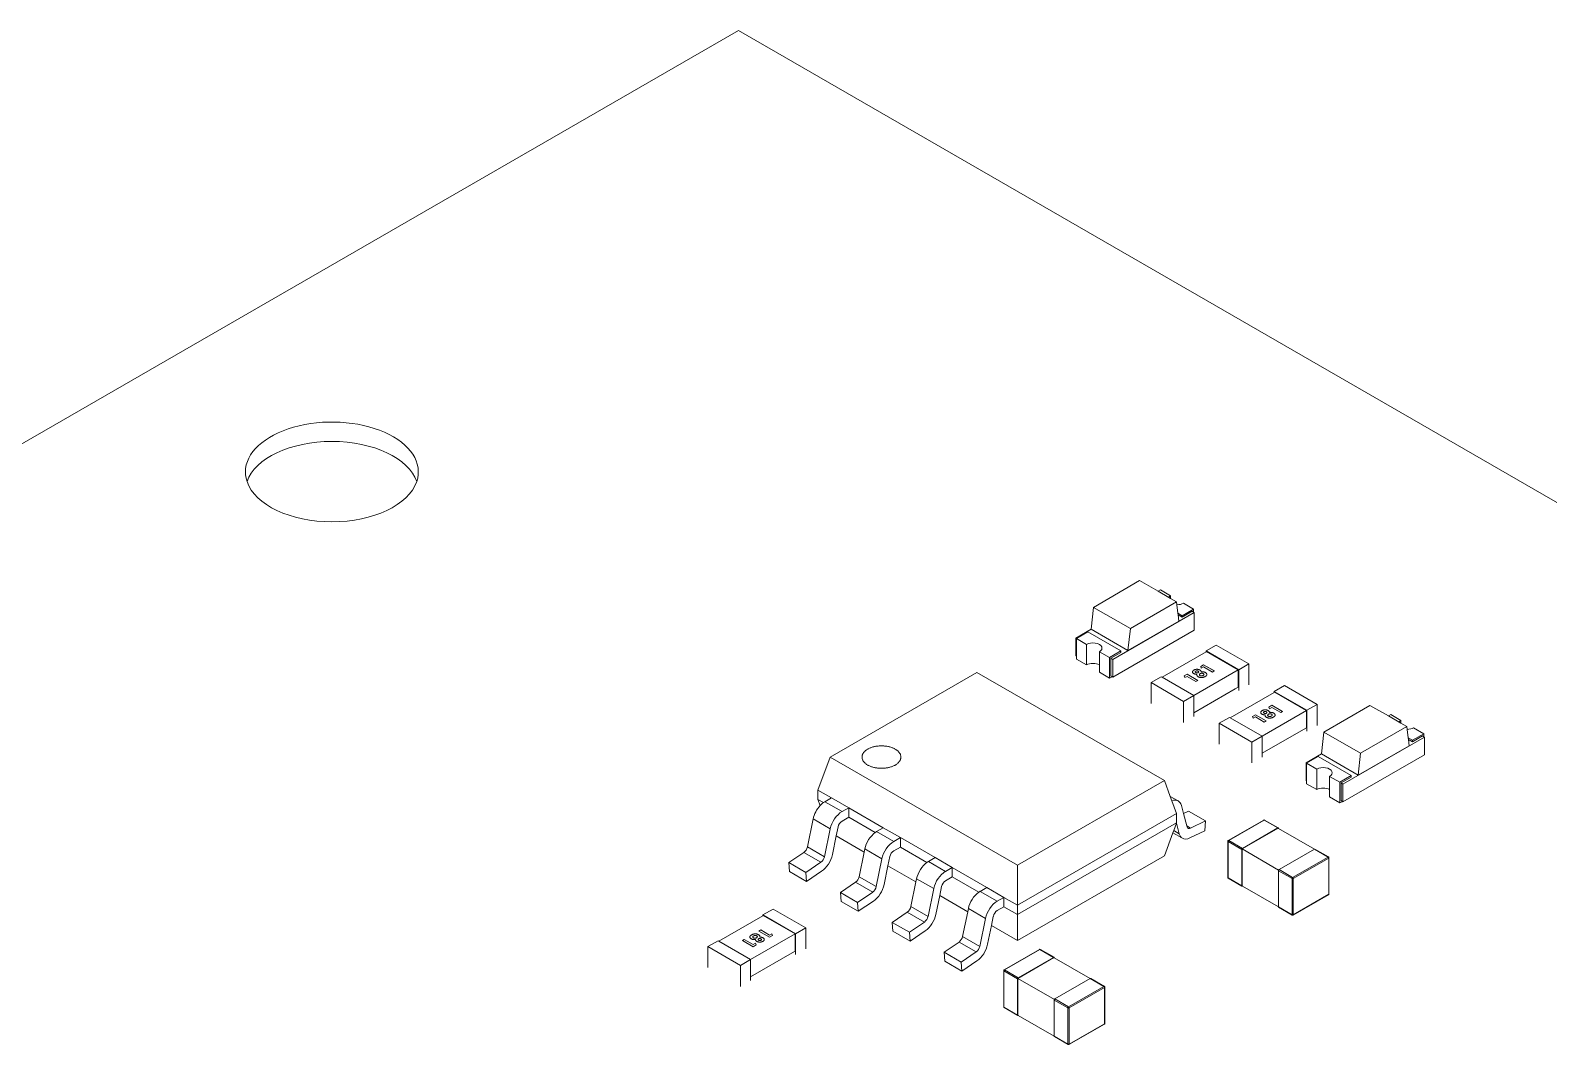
# Model space of a CAD drawing. Header units: millimetres. Extents: x 15 to 415, y 5 to 292.
# Drawn here: x 309.2 to 361.9, y 117.8 to 153 of the extents above; entities that cross this region are included whole.
import ezdxf

# ---------------------------------------------------------------- set-up
doc = ezdxf.new("R2010")
doc.units = ezdxf.units.MM
doc.layers.add('Geometries', color=7, linetype='Continuous')

msp = doc.modelspace()

# ---------------------------------------------------------------- linework, layer by layer
at = {"layer": 'Geometries', "linetype": 'Continuous', "lineweight": 15}
for p, q in [((293.505, 129.769), (333.766, 153.014)), ((333.766, 153.014), (392.916, 118.864)), ((346.085, 132.983), (347.689, 133.909)), ((347.689, 133.909), (348.33, 133.539)), ((348.33, 133.539), (348.412, 133.586)), ((348.33, 133.539), (348.699, 133.326)), ((348.412, 133.586), (348.765, 133.382)), ((348.699, 133.326), (348.765, 133.288)), ((348.765, 133.382), (348.765, 133.288)), ((346.085, 132.983), (346.003, 132.221)), ((347.367, 132.243), (346.085, 132.983)), ((346.755, 131.175), (349.583, 132.808)), ((348.971, 133.169), (347.367, 132.243)), ((348.765, 133.288), (348.971, 133.169)), ((348.971, 133.169), (348.983, 133.074)), ((348.983, 133.074), (349.019, 132.776)), ((349.019, 132.776), (349.163, 132.693)), ((349.019, 132.776), (349.026, 132.721)), ((349.561, 132.923), (349.163, 132.693)), ((349.163, 132.642), (349.517, 132.846)), ((349.207, 133.127), (349.561, 132.923)), ((349.561, 132.821), (349.517, 132.846)), ((349.561, 132.923), (349.561, 132.821)), ((349.583, 132.808), (349.561, 132.821)), ((349.583, 132.808), (349.583, 132.195)), ((347.285, 131.481), (349.053, 132.502)), ((347.367, 132.243), (347.285, 131.481)), ((349.163, 132.642), (349.026, 132.721)), ((349.026, 132.721), (349.053, 132.502)), ((349.163, 132.693), (349.163, 132.642)), ((346.003, 132.221), (345.473, 131.915)), ((345.473, 131.915), (345.495, 131.902)), ((345.473, 131.915), (345.473, 131.302)), ((345.495, 131.902), (345.893, 132.132)), ((345.849, 131.698), (345.495, 131.902)), ((345.495, 131.902), (345.495, 131.29)), ((347.042, 131.468), (345.893, 132.132)), ((346.003, 132.221), (347.285, 131.481)), ((346.755, 130.562), (349.583, 132.195)), ((345.473, 131.302), (345.495, 131.29)), ((345.495, 131.29), (345.495, 131.188)), ((345.495, 131.188), (345.849, 130.983)), ((345.849, 130.983), (345.849, 131.698)), ((346.291, 131.443), (346.291, 130.983)), ((346.644, 131.239), (346.291, 131.443)), ((347.042, 131.468), (346.644, 131.239)), ((346.644, 131.239), (346.644, 130.524)), ((346.688, 131.213), (347.042, 131.417)), ((346.688, 131.213), (346.755, 131.175)), ((346.688, 130.601), (346.688, 131.213)), ((347.042, 131.417), (347.042, 131.468)), ((348.467, 130.556), (349.994, 131.438)), ((350.348, 131.675), (349.994, 131.471)), ((349.994, 131.471), (351.126, 130.817)), ((349.994, 131.471), (349.994, 131.438)), ((349.994, 131.438), (350.008, 131.446)), ((350.008, 131.446), (351.111, 130.809)), ((351.479, 131.022), (350.348, 131.675)), ((342.039, 130.726), (336.945, 127.784)), ((348.548, 126.968), (342.039, 130.726)), ((346.291, 130.983), (346.291, 130.728)), ((346.291, 130.728), (346.644, 130.524)), ((346.755, 131.175), (346.755, 130.562)), ((349.237, 130.602), (349.34, 130.661)), ((349.237, 130.602), (349.34, 130.661)), ((349.34, 130.661), (349.71, 130.447)), ((349.34, 130.661), (349.71, 130.447)), ((349.34, 130.661), (349.34, 130.661)), ((351.111, 130.809), (349.57, 129.919)), ((349.571, 130.805), (349.571, 130.805)), ((349.619, 130.745), (349.619, 130.744)), ((349.619, 130.744), (349.619, 130.744)), ((349.639, 130.719), (349.639, 130.719)), ((349.722, 130.717), (349.722, 130.717)), ((349.739, 130.739), (349.739, 130.74)), ((349.782, 130.806), (349.782, 130.806)), ((349.807, 130.931), (349.91, 130.99)), ((349.807, 130.931), (349.91, 130.99)), ((349.829, 130.872), (349.807, 130.931)), ((349.807, 130.931), (349.807, 130.931)), ((349.826, 130.744), (349.826, 130.744)), ((349.905, 130.916), (349.829, 130.872)), ((350.214, 130.738), (349.905, 130.916)), ((349.91, 130.99), (350.281, 130.776)), ((349.91, 130.99), (350.28, 130.776)), ((349.91, 130.99), (349.91, 130.99)), ((349.972, 130.718), (349.972, 130.718)), ((350.28, 130.776), (350.214, 130.738)), ((350.281, 130.776), (350.28, 130.776)), ((351.111, 130.213), (351.111, 130.809)), ((351.479, 131.022), (351.126, 130.817)), ((351.126, 130.091), (351.126, 130.817)), ((351.479, 130.295), (351.479, 131.022)), ((346.644, 130.524), (346.733, 130.575)), ((346.688, 130.601), (346.733, 130.575)), ((346.733, 130.575), (346.755, 130.562)), ((348.439, 130.572), (348.085, 130.368)), ((349.216, 129.715), (348.085, 130.368)), ((348.085, 130.368), (348.085, 129.642)), ((348.467, 130.556), (348.439, 130.572)), ((349.57, 129.919), (348.467, 130.556)), ((349.259, 130.543), (349.237, 130.602)), ((349.237, 130.602), (349.237, 130.602)), ((349.335, 130.587), (349.259, 130.543)), ((349.644, 130.409), (349.335, 130.587)), ((351.005, 130.152), (349.57, 129.323)), ((349.71, 130.447), (349.644, 130.409)), ((349.675, 130.657), (349.675, 130.657)), ((349.71, 130.447), (349.71, 130.447)), ((349.762, 130.643), (349.762, 130.642)), ((349.781, 130.615), (349.781, 130.615)), ((349.894, 130.618), (349.894, 130.619)), ((349.923, 130.654), (349.922, 130.659)), ((349.923, 130.654), (349.923, 130.654)), ((351.111, 130.213), (351.005, 130.152)), ((352.717, 130.266), (352.363, 130.062)), ((353.848, 129.613), (352.717, 130.266)), ((349.57, 129.919), (349.216, 129.715)), ((349.216, 129.715), (349.216, 128.988)), ((349.57, 129.919), (349.57, 129.323)), ((350.836, 129.148), (352.363, 130.03)), ((352.363, 130.062), (353.494, 129.409)), ((352.363, 130.062), (352.363, 130.03)), ((352.363, 130.03), (352.377, 130.038)), ((352.377, 130.038), (353.48, 129.401)), ((353.848, 129.613), (353.494, 129.409)), ((353.848, 128.886), (353.848, 129.613)), ((349.57, 129.323), (349.57, 129.193)), ((350.807, 129.164), (350.454, 128.96)), ((350.836, 129.148), (350.807, 129.164)), ((351.939, 128.511), (350.836, 129.148)), ((351.606, 129.193), (351.709, 129.253)), ((351.606, 129.193), (351.709, 129.252)), ((351.628, 129.135), (351.606, 129.193)), ((351.606, 129.193), (351.606, 129.193)), ((351.704, 129.179), (351.628, 129.135)), ((352.013, 129), (351.704, 129.179)), ((351.709, 129.253), (352.079, 129.039)), ((351.709, 129.252), (351.709, 129.253)), ((351.709, 129.252), (352.079, 129.039)), ((351.891, 129.334), (351.891, 129.336)), ((353.48, 129.401), (351.939, 128.511)), ((351.94, 129.397), (351.94, 129.397)), ((351.988, 129.336), (351.988, 129.334)), ((351.988, 129.336), (351.988, 129.335)), ((352.007, 129.31), (352.007, 129.311)), ((352.044, 129.248), (352.043, 129.248)), ((352.091, 129.309), (352.091, 129.309)), ((352.108, 129.331), (352.108, 129.331)), ((352.131, 129.235), (352.131, 129.234)), ((352.131, 129.234), (352.131, 129.234)), ((352.15, 129.206), (352.15, 129.206)), ((352.151, 129.398), (352.151, 129.398)), ((352.176, 129.522), (352.279, 129.582)), ((352.176, 129.522), (352.279, 129.582)), ((352.198, 129.464), (352.176, 129.522)), ((352.176, 129.522), (352.176, 129.522)), ((352.195, 129.336), (352.195, 129.336)), ((352.274, 129.508), (352.198, 129.464)), ((352.262, 129.21), (352.262, 129.21)), ((352.583, 129.329), (352.274, 129.508)), ((352.279, 129.582), (352.649, 129.368)), ((352.279, 129.582), (352.649, 129.368)), ((352.279, 129.582), (352.279, 129.582)), ((352.291, 129.246), (352.291, 129.25)), ((352.291, 129.246), (352.291, 129.246)), ((352.341, 129.31), (352.341, 129.31)), ((352.649, 129.368), (352.583, 129.329)), ((352.649, 129.368), (352.649, 129.368)), ((353.48, 128.805), (353.48, 129.401)), ((353.494, 128.682), (353.494, 129.409)), ((354.075, 128.655), (355.68, 129.581)), ((355.68, 129.581), (356.321, 129.211)), ((356.321, 129.211), (356.402, 129.259)), ((356.321, 129.211), (356.69, 128.998)), ((356.402, 129.259), (356.756, 129.054)), ((351.585, 128.307), (350.454, 128.96)), ((350.454, 128.96), (350.454, 128.233)), ((353.374, 128.744), (351.939, 127.915)), ((352.079, 129.039), (352.013, 129)), ((352.079, 129.039), (352.079, 129.039)), ((353.48, 128.805), (353.374, 128.744)), ((354.075, 128.655), (353.994, 127.893)), ((355.357, 127.915), (354.075, 128.655)), ((356.961, 128.841), (355.357, 127.915)), ((356.69, 128.998), (356.756, 128.96)), ((356.756, 129.054), (356.756, 128.96)), ((356.756, 128.96), (356.961, 128.841)), ((356.961, 128.841), (356.973, 128.746)), ((356.973, 128.746), (357.009, 128.449)), ((357.551, 128.595), (357.154, 128.366)), ((357.198, 128.799), (357.551, 128.595)), ((357.551, 128.595), (357.551, 128.493)), ((351.939, 128.511), (351.585, 128.307)), ((351.585, 128.307), (351.585, 127.58)), ((351.939, 128.511), (351.939, 127.915)), ((354.745, 126.847), (357.573, 128.48)), ((355.275, 127.154), (357.043, 128.174)), ((357.009, 128.449), (357.154, 128.366)), ((357.009, 128.449), (357.016, 128.394)), ((357.154, 128.314), (357.016, 128.394)), ((357.016, 128.394), (357.043, 128.174)), ((357.154, 128.314), (357.507, 128.519)), ((357.154, 128.366), (357.154, 128.314)), ((357.551, 128.493), (357.507, 128.519)), ((357.573, 128.48), (357.551, 128.493)), ((357.573, 128.48), (357.573, 127.868)), ((336.524, 126.641), (336.945, 127.784)), ((336.945, 127.784), (343.454, 124.027)), ((351.939, 127.915), (351.939, 127.784)), ((353.994, 127.893), (353.463, 127.587)), ((353.463, 127.587), (353.485, 127.575)), ((353.463, 127.587), (353.463, 126.975)), ((353.485, 127.575), (353.883, 127.804)), ((353.839, 127.37), (353.485, 127.575)), ((353.485, 127.575), (353.485, 126.962)), ((355.032, 127.141), (353.883, 127.804)), ((353.994, 127.893), (355.275, 127.154)), ((354.745, 126.235), (357.573, 127.868)), ((355.357, 127.915), (355.275, 127.154)), ((353.463, 126.975), (353.485, 126.962)), ((353.839, 126.656), (353.839, 127.37)), ((354.634, 126.911), (354.281, 127.115)), ((354.281, 127.115), (354.281, 126.656)), ((355.032, 127.141), (354.634, 126.911)), ((354.679, 126.886), (355.032, 127.09)), ((355.032, 127.09), (355.032, 127.141)), ((336.998, 126.368), (336.524, 126.641)), ((336.524, 126.641), (336.524, 126.315)), ((343.454, 124.027), (348.548, 126.968)), ((348.548, 126.968), (348.749, 126.421)), ((353.485, 126.962), (353.485, 126.86)), ((353.485, 126.86), (353.839, 126.656)), ((354.281, 126.656), (354.281, 126.401)), ((354.634, 126.911), (354.634, 126.197)), ((354.679, 126.886), (354.745, 126.847)), ((354.679, 126.273), (354.679, 126.886)), ((354.745, 126.847), (354.745, 126.235)), ((336.524, 126.315), (336.602, 126.101)), ((336.524, 126.315), (336.718, 126.203)), ((336.998, 126.368), (336.767, 126.234)), ((337.361, 125.891), (336.767, 126.234)), ((336.998, 126.368), (337.592, 126.025)), ((337.592, 126.025), (337.361, 125.891)), ((338.794, 125.331), (337.592, 126.025)), ((337.592, 126.025), (337.592, 125.698)), ((348.749, 126.421), (348.806, 126.269)), ((349.026, 126.261), (348.749, 126.421)), ((348.806, 126.269), (348.969, 125.825)), ((349.211, 125.826), (349.136, 126.105)), ((354.281, 126.401), (354.634, 126.197)), ((354.634, 126.197), (354.723, 126.248)), ((354.679, 126.273), (354.723, 126.248)), ((354.723, 126.248), (354.745, 126.235)), ((336.357, 125.635), (336.159, 124.667)), ((336.951, 125.292), (336.357, 125.635)), ((337.361, 125.565), (337.592, 125.698)), ((337.592, 125.698), (338.514, 125.166)), ((348.969, 125.825), (343.454, 122.64)), ((343.454, 122.314), (348.969, 125.498)), ((348.872, 125.234), (348.964, 125.485)), ((348.964, 125.485), (348.969, 125.498)), ((348.964, 125.485), (349.061, 125.124)), ((348.969, 125.498), (348.969, 125.825)), ((349.386, 125.909), (349.211, 125.826)), ((349.327, 125.394), (349.211, 125.826)), ((349.334, 125.366), (349.327, 125.394)), ((349.458, 125.318), (349.327, 125.394)), ((349.98, 125.566), (349.386, 125.909)), ((349.98, 125.566), (349.458, 125.318)), ((349.956, 125.227), (349.98, 125.566)), ((351.994, 125.598), (350.764, 124.887)), ((352.009, 125.596), (350.779, 124.886)), ((352.483, 125.323), (352.009, 125.596)), ((352.498, 125.324), (352.024, 125.598)), ((336.951, 125.292), (336.753, 124.324)), ((337.026, 124.398), (337.159, 125.048)), ((337.159, 125.048), (337.224, 125.365)), ((338.13, 124.487), (337.159, 125.048)), ((338.794, 125.331), (338.563, 125.197)), ((339.157, 124.854), (338.563, 125.197)), ((338.794, 125.331), (339.388, 124.988)), ((339.388, 124.988), (339.157, 124.854)), ((340.59, 124.294), (339.388, 124.988)), ((339.388, 124.988), (339.388, 124.661)), ((348.548, 124.355), (348.843, 125.157)), ((348.843, 125.157), (348.872, 125.234)), ((348.843, 125.157), (349.171, 124.968)), ((349.061, 125.124), (348.872, 125.234)), ((349.434, 124.978), (349.956, 125.227)), ((350.779, 124.886), (351.253, 124.612)), ((352.494, 125.316), (351.242, 124.594)), ((351.253, 124.612), (352.483, 125.323)), ((352.494, 125.316), (352.504, 125.31)), ((352.504, 125.31), (353.756, 124.588)), ((336.035, 124.475), (335.513, 124.121)), ((336.628, 124.132), (336.035, 124.475)), ((336.753, 124.324), (336.159, 124.667)), ((338.13, 124.487), (337.955, 123.63)), ((338.153, 124.598), (338.13, 124.487)), ((338.747, 124.255), (338.153, 124.598)), ((339.157, 124.528), (339.388, 124.661)), ((339.388, 124.661), (340.31, 124.129)), ((348.548, 124.355), (343.454, 121.414)), ((350.749, 124.861), (350.749, 123.604)), ((350.758, 124.849), (350.758, 123.592)), ((351.232, 124.575), (350.758, 124.849)), ((351.232, 123.318), (351.232, 124.575)), ((351.242, 124.594), (351.242, 123.312)), ((351.242, 124.594), (352.511, 123.861)), ((353.756, 124.588), (352.526, 123.877)), ((354.23, 124.314), (353.756, 124.588)), ((354.245, 124.316), (353.771, 124.589)), ((336.107, 123.778), (335.513, 124.121)), ((335.513, 124.121), (335.537, 123.81)), ((336.628, 124.132), (336.107, 123.778)), ((336.131, 123.467), (336.653, 123.821)), ((338.747, 124.255), (338.549, 123.287)), ((338.822, 123.361), (338.955, 124.011)), ((338.955, 124.011), (339.02, 124.328)), ((339.926, 123.45), (338.955, 124.011)), ((340.59, 124.294), (340.359, 124.16)), ((340.953, 123.817), (340.359, 124.16)), ((340.59, 124.294), (341.184, 123.951)), ((341.184, 123.951), (340.953, 123.817)), ((342.386, 123.257), (341.184, 123.951)), ((341.184, 123.951), (341.184, 123.624)), ((343.454, 124.027), (343.454, 122.64)), ((352.504, 123.841), (352.504, 122.583)), ((352.978, 123.567), (352.504, 123.841)), ((352.526, 123.877), (352.999, 123.604)), ((352.999, 123.604), (354.23, 124.314)), ((354.251, 124.277), (353.021, 123.567)), ((354.251, 123.02), (354.251, 124.277)), ((354.26, 123.032), (354.26, 124.29)), ((336.131, 123.467), (335.537, 123.81)), ((336.107, 123.778), (336.131, 123.467)), ((337.831, 123.438), (337.309, 123.084)), ((338.425, 123.095), (337.831, 123.438)), ((338.549, 123.287), (337.955, 123.63)), ((339.926, 123.45), (339.751, 122.593)), ((339.949, 123.561), (339.926, 123.45)), ((340.543, 123.218), (339.949, 123.561)), ((340.751, 122.974), (340.816, 123.291)), ((340.953, 123.491), (341.184, 123.624)), ((341.184, 123.624), (342.106, 123.092)), ((350.758, 123.592), (351.232, 123.318)), ((350.764, 123.578), (351.238, 123.304)), ((351.253, 123.306), (351.242, 123.312)), ((352.504, 122.583), (351.253, 123.306)), ((352.978, 122.31), (352.978, 123.567)), ((353.021, 123.567), (353.021, 122.31)), ((337.903, 122.741), (337.309, 123.084)), ((337.309, 123.084), (337.333, 122.773)), ((337.927, 122.43), (337.333, 122.773)), ((338.425, 123.095), (337.903, 122.741)), ((337.927, 122.43), (338.449, 122.784)), ((340.543, 123.218), (340.345, 122.25)), ((340.618, 122.324), (340.751, 122.974)), ((341.722, 122.413), (340.751, 122.974)), ((342.386, 123.257), (342.155, 123.123)), ((342.749, 122.781), (342.155, 123.123)), ((342.386, 123.257), (342.98, 122.914)), ((342.98, 122.914), (342.749, 122.781)), ((342.98, 122.914), (342.98, 122.587)), ((343.454, 122.64), (342.98, 122.914)), ((353.014, 122.296), (354.245, 123.006)), ((353.021, 122.31), (354.251, 123.02)), ((333.087, 121.391), (334.615, 122.273)), ((334.615, 122.306), (334.968, 122.51)), ((334.615, 122.306), (335.746, 121.652)), ((334.615, 122.306), (334.615, 122.273)), ((334.615, 122.273), (334.629, 122.281)), ((335.732, 121.644), (334.629, 122.281)), ((334.968, 122.51), (336.1, 121.857)), ((337.903, 122.741), (337.927, 122.43)), ((339.627, 122.401), (339.105, 122.047)), ((340.221, 122.058), (339.627, 122.401)), ((340.345, 122.25), (339.751, 122.593)), ((341.722, 122.413), (341.547, 121.556)), ((341.745, 122.524), (341.722, 122.413)), ((342.339, 122.181), (341.745, 122.524)), ((342.547, 121.937), (342.612, 122.254)), ((342.749, 122.454), (342.98, 122.587)), ((342.98, 122.587), (343.454, 122.314)), ((343.454, 122.64), (343.454, 122.314)), ((343.454, 121.414), (343.454, 122.314)), ((352.504, 122.583), (352.978, 122.31)), ((352.511, 122.569), (352.984, 122.296)), ((334.474, 121.745), (334.541, 121.784)), ((334.474, 121.745), (334.541, 121.783)), ((334.845, 121.531), (334.474, 121.745)), ((334.474, 121.745), (334.474, 121.745)), ((334.541, 121.784), (334.85, 121.605)), ((334.541, 121.783), (334.541, 121.784)), ((334.541, 121.783), (334.85, 121.605)), ((335.746, 121.652), (336.1, 121.857)), ((336.1, 121.857), (336.1, 121.13)), ((339.699, 121.704), (339.105, 122.047)), ((339.105, 122.047), (339.13, 121.736)), ((339.723, 121.393), (339.13, 121.736)), ((340.221, 122.058), (339.699, 121.704)), ((339.699, 121.704), (339.723, 121.393)), ((339.723, 121.393), (340.245, 121.747)), ((342.339, 122.181), (342.141, 121.213)), ((342.414, 121.287), (342.547, 121.937)), ((343.454, 121.414), (342.547, 121.937)), ((332.706, 121.203), (333.059, 121.408)), ((332.706, 120.477), (332.706, 121.203)), ((332.706, 121.203), (333.837, 120.55)), ((333.087, 121.391), (333.059, 121.408)), ((334.191, 120.754), (333.087, 121.391)), ((333.904, 121.416), (333.971, 121.454)), ((333.904, 121.416), (333.971, 121.454)), ((334.275, 121.202), (333.904, 121.416)), ((333.904, 121.416), (333.904, 121.416)), ((333.971, 121.454), (334.28, 121.276)), ((333.971, 121.454), (334.28, 121.276)), ((333.971, 121.454), (333.971, 121.454)), ((335.732, 121.644), (334.191, 120.754)), ((334.224, 121.611), (334.224, 121.612)), ((334.262, 121.538), (334.262, 121.538)), ((334.378, 121.261), (334.275, 121.202)), ((334.28, 121.276), (334.356, 121.32)), ((334.28, 121.276), (334.356, 121.32)), ((334.28, 121.276), (334.28, 121.276)), ((334.283, 121.51), (334.283, 121.51)), ((334.356, 121.32), (334.378, 121.262)), ((334.356, 121.32), (334.378, 121.261)), ((334.356, 121.32), (334.356, 121.32)), ((334.378, 121.262), (334.378, 121.261)), ((334.395, 121.513), (334.395, 121.513)), ((334.423, 121.55), (334.423, 121.55)), ((334.446, 121.454), (334.446, 121.453)), ((334.446, 121.453), (334.446, 121.453)), ((334.464, 121.619), (334.464, 121.619)), ((334.466, 121.426), (334.466, 121.426)), ((334.51, 121.535), (334.51, 121.535)), ((334.51, 121.535), (334.51, 121.535)), ((334.549, 121.426), (334.549, 121.426)), ((334.565, 121.448), (334.565, 121.45)), ((334.565, 121.448), (334.565, 121.448)), ((334.618, 121.509), (334.618, 121.509)), ((334.948, 121.591), (334.845, 121.531)), ((334.85, 121.605), (334.926, 121.649)), ((334.85, 121.605), (334.926, 121.649)), ((334.85, 121.605), (334.85, 121.605)), ((334.926, 121.649), (334.948, 121.591)), ((334.926, 121.649), (334.948, 121.591)), ((334.926, 121.649), (334.926, 121.649)), ((334.948, 121.591), (334.948, 121.591)), ((335.732, 121.048), (335.732, 121.644)), ((335.746, 121.652), (335.746, 120.926)), ((341.423, 121.364), (340.901, 121.01)), ((342.017, 121.021), (341.423, 121.364)), ((342.141, 121.213), (341.547, 121.556)), ((333.837, 120.55), (334.191, 120.754)), ((335.626, 120.987), (334.191, 120.158)), ((334.191, 120.754), (334.191, 120.158)), ((335.732, 121.048), (335.626, 120.987)), ((341.495, 120.667), (340.901, 121.01)), ((340.901, 121.01), (340.926, 120.699)), ((341.52, 120.356), (340.926, 120.699)), ((342.017, 121.021), (341.495, 120.667)), ((341.495, 120.667), (341.52, 120.356)), ((341.52, 120.356), (342.041, 120.71)), ((344.216, 121.107), (342.986, 120.396)), ((344.231, 121.105), (343.001, 120.395)), ((344.716, 120.826), (343.464, 120.103)), ((343.475, 120.121), (344.705, 120.832)), ((344.705, 120.832), (344.231, 121.105)), ((344.72, 120.833), (344.246, 121.107)), ((344.716, 120.826), (344.726, 120.82)), ((344.726, 120.82), (345.978, 120.097)), ((333.837, 119.824), (333.837, 120.55)), ((334.191, 120.158), (334.191, 120.028)), ((342.971, 120.37), (342.971, 119.113)), ((342.98, 120.358), (342.98, 119.101)), ((343.453, 120.085), (342.98, 120.358)), ((343.001, 120.395), (343.475, 120.121)), ((343.453, 118.827), (343.453, 120.085)), ((343.464, 120.103), (343.464, 118.821)), ((343.464, 120.103), (344.732, 119.371)), ((345.978, 120.097), (344.747, 119.387)), ((345.221, 119.113), (346.452, 119.823)), ((346.473, 119.787), (345.242, 119.076)), ((346.452, 119.823), (345.978, 120.097)), ((346.467, 119.825), (345.993, 120.098)), ((346.473, 118.529), (346.473, 119.787)), ((346.482, 118.542), (346.482, 119.799)), ((342.98, 119.101), (343.453, 118.827)), ((342.986, 119.087), (343.46, 118.814)), ((345.2, 119.076), (344.726, 119.35)), ((344.726, 119.35), (344.726, 118.092)), ((344.747, 119.387), (345.221, 119.113)), ((345.2, 117.819), (345.2, 119.076)), ((345.242, 119.076), (345.242, 117.819)), ((343.475, 118.815), (343.464, 118.821)), ((344.726, 118.092), (343.475, 118.815)), ((344.726, 118.092), (345.2, 117.819)), ((344.732, 118.079), (345.206, 117.805)), ((345.236, 117.805), (346.467, 118.516)), ((345.242, 117.819), (346.473, 118.529))]:
    msp.add_line(p, q, dxfattribs=at)
at = {"layer": 'Geometries', "linetype": 'Continuous', "lineweight": 15, "flags": 128}
for points in [[(349.522, 130.743), (349.522, 130.745), (349.523, 130.75), (349.524, 130.756), (349.526, 130.761), (349.531, 130.77), (349.536, 130.778), (349.542, 130.784), (349.548, 130.789), (349.555, 130.795), (349.563, 130.8), (349.571, 130.805)], [(349.522, 130.743), (349.522, 130.745), (349.523, 130.75), (349.524, 130.756), (349.526, 130.762), (349.531, 130.77), (349.536, 130.778), (349.542, 130.784), (349.548, 130.79), (349.555, 130.795), (349.563, 130.8), (349.571, 130.805)], [(349.567, 130.683), (349.559, 130.688), (349.552, 130.694), (349.545, 130.699), (349.539, 130.705), (349.534, 130.711), (349.529, 130.719), (349.525, 130.728), (349.523, 130.733), (349.523, 130.739), (349.522, 130.743)], [(349.675, 130.657), (349.663, 130.657), (349.651, 130.658), (349.639, 130.66), (349.628, 130.662), (349.617, 130.664), (349.606, 130.667), (349.595, 130.67), (349.585, 130.674), (349.576, 130.679), (349.567, 130.683)], [(349.571, 130.805), (349.58, 130.81), (349.589, 130.814), (349.598, 130.818), (349.608, 130.822), (349.619, 130.825), (349.628, 130.827), (349.637, 130.829), (349.647, 130.83), (349.656, 130.831), (349.666, 130.832), (349.676, 130.832), (349.688, 130.832), (349.7, 130.831), (349.711, 130.83), (349.722, 130.828), (349.733, 130.825), (349.744, 130.822), (349.754, 130.819), (349.764, 130.815), (349.773, 130.811), (349.782, 130.806)], [(349.571, 130.805), (349.58, 130.81), (349.589, 130.814), (349.598, 130.818), (349.608, 130.822), (349.619, 130.825), (349.628, 130.827), (349.637, 130.829), (349.647, 130.83), (349.656, 130.831), (349.666, 130.832), (349.676, 130.832), (349.688, 130.832), (349.7, 130.831), (349.711, 130.829), (349.722, 130.827), (349.733, 130.825), (349.744, 130.822), (349.754, 130.819), (349.764, 130.815), (349.773, 130.811), (349.782, 130.806)], [(349.636, 130.766), (349.631, 130.763), (349.626, 130.759), (349.623, 130.755), (349.621, 130.752), (349.62, 130.749), (349.619, 130.746), (349.619, 130.745)], [(349.619, 130.744), (349.619, 130.742), (349.62, 130.739), (349.621, 130.736), (349.623, 130.732), (349.625, 130.729), (349.629, 130.726), (349.633, 130.722), (349.639, 130.719)], [(349.619, 130.744), (349.619, 130.742), (349.62, 130.739), (349.621, 130.736), (349.623, 130.733), (349.625, 130.73), (349.629, 130.726), (349.633, 130.722), (349.639, 130.719)], [(349.719, 130.766), (349.713, 130.769), (349.707, 130.772), (349.7, 130.774), (349.694, 130.775), (349.689, 130.776), (349.683, 130.776), (349.677, 130.777), (349.671, 130.776), (349.666, 130.776), (349.66, 130.775), (349.655, 130.774), (349.648, 130.772), (349.642, 130.769), (349.636, 130.766)], [(349.639, 130.719), (349.644, 130.716), (349.651, 130.713), (349.657, 130.711), (349.665, 130.709), (349.672, 130.708), (349.68, 130.708), (349.686, 130.708), (349.692, 130.708), (349.698, 130.709), (349.703, 130.71), (349.71, 130.712), (349.717, 130.714), (349.722, 130.717)], [(349.639, 130.719), (349.644, 130.716), (349.651, 130.713), (349.657, 130.711), (349.665, 130.709), (349.672, 130.708), (349.68, 130.708), (349.686, 130.708), (349.692, 130.708), (349.698, 130.709), (349.703, 130.71), (349.71, 130.712), (349.717, 130.714), (349.722, 130.717)], [(349.739, 130.74), (349.739, 130.742), (349.738, 130.745), (349.737, 130.749), (349.735, 130.752), (349.733, 130.755), (349.729, 130.759), (349.724, 130.763), (349.719, 130.766)], [(349.722, 130.717), (349.728, 130.721), (349.732, 130.724), (349.736, 130.729), (349.738, 130.732), (349.739, 130.735), (349.739, 130.739), (349.739, 130.74)], [(349.722, 130.717), (349.728, 130.721), (349.732, 130.724), (349.736, 130.728), (349.738, 130.732), (349.739, 130.735), (349.739, 130.738), (349.739, 130.739)], [(349.79, 130.679), (349.783, 130.675), (349.777, 130.67), (349.771, 130.665), (349.767, 130.66), (349.764, 130.654), (349.763, 130.648), (349.762, 130.643), (349.762, 130.643)], [(349.782, 130.806), (349.79, 130.801), (349.798, 130.796), (349.804, 130.79), (349.81, 130.784), (349.815, 130.778), (349.818, 130.771), (349.821, 130.765), (349.823, 130.758), (349.825, 130.751), (349.826, 130.744)], [(349.782, 130.806), (349.79, 130.801), (349.798, 130.796), (349.804, 130.79), (349.81, 130.784), (349.815, 130.778), (349.818, 130.771), (349.821, 130.764), (349.823, 130.758), (349.825, 130.751), (349.826, 130.744)], [(349.901, 130.682), (349.896, 130.685), (349.889, 130.688), (349.883, 130.69), (349.876, 130.692), (349.868, 130.694), (349.86, 130.694), (349.853, 130.695), (349.845, 130.695), (349.835, 130.694), (349.825, 130.692), (349.815, 130.69), (349.808, 130.688), (349.802, 130.685), (349.796, 130.683), (349.79, 130.679)], [(349.826, 130.744), (349.839, 130.745), (349.852, 130.746), (349.866, 130.746), (349.879, 130.745), (349.892, 130.744), (349.905, 130.742), (349.917, 130.739), (349.93, 130.736), (349.941, 130.732), (349.952, 130.728), (349.963, 130.723), (349.972, 130.718)], [(349.826, 130.744), (349.839, 130.745), (349.852, 130.746), (349.866, 130.746), (349.879, 130.745), (349.892, 130.744), (349.905, 130.742), (349.917, 130.739), (349.93, 130.736), (349.941, 130.732), (349.952, 130.728), (349.963, 130.723), (349.972, 130.718)], [(349.922, 130.659), (349.921, 130.663), (349.918, 130.668), (349.915, 130.672), (349.911, 130.676), (349.907, 130.679), (349.901, 130.682)], [(349.972, 130.718), (349.982, 130.712), (349.99, 130.706), (349.997, 130.7), (350.004, 130.693), (350.009, 130.686), (350.013, 130.68), (350.016, 130.674), (350.019, 130.667), (350.02, 130.661), (350.021, 130.655), (350.021, 130.652)], [(349.972, 130.718), (349.982, 130.712), (349.99, 130.706), (349.997, 130.7), (350.004, 130.693), (350.009, 130.686), (350.013, 130.68), (350.016, 130.674), (350.019, 130.667), (350.02, 130.661), (350.021, 130.654), (350.021, 130.652)], [(349.673, 130.64), (349.673, 130.642), (349.673, 130.649), (349.675, 130.657)], [(349.721, 130.573), (349.712, 130.578), (349.703, 130.584), (349.696, 130.591), (349.69, 130.597), (349.684, 130.604), (349.68, 130.612), (349.676, 130.619), (349.674, 130.626), (349.673, 130.634), (349.673, 130.64)], [(349.961, 130.581), (349.951, 130.575), (349.941, 130.57), (349.93, 130.565), (349.919, 130.56), (349.908, 130.556), (349.898, 130.553), (349.888, 130.55), (349.877, 130.548), (349.866, 130.546), (349.855, 130.545), (349.843, 130.544), (349.832, 130.544), (349.821, 130.544), (349.809, 130.545), (349.798, 130.547), (349.787, 130.549), (349.777, 130.551), (349.764, 130.554), (349.753, 130.558), (349.741, 130.563), (349.731, 130.568), (349.721, 130.573)], [(349.762, 130.643), (349.762, 130.639), (349.763, 130.634), (349.765, 130.63), (349.768, 130.626), (349.772, 130.622), (349.776, 130.618), (349.781, 130.615)], [(349.762, 130.642), (349.762, 130.639), (349.763, 130.634), (349.765, 130.63), (349.768, 130.626), (349.772, 130.622), (349.776, 130.618), (349.781, 130.615)], [(349.781, 130.615), (349.787, 130.612), (349.793, 130.609), (349.8, 130.607), (349.807, 130.605), (349.815, 130.604), (349.823, 130.603), (349.831, 130.603), (349.838, 130.603), (349.846, 130.603), (349.854, 130.604), (349.861, 130.606), (349.868, 130.608), (349.877, 130.611), (349.886, 130.615), (349.894, 130.619)], [(349.781, 130.615), (349.787, 130.611), (349.793, 130.609), (349.8, 130.607), (349.807, 130.605), (349.815, 130.603), (349.823, 130.603), (349.831, 130.602), (349.838, 130.603), (349.846, 130.603), (349.854, 130.604), (349.861, 130.606), (349.868, 130.608), (349.877, 130.611), (349.886, 130.614), (349.894, 130.618)], [(349.894, 130.618), (349.901, 130.623), (349.907, 130.628), (349.913, 130.633), (349.916, 130.637), (349.919, 130.641), (349.921, 130.645), (349.922, 130.65), (349.923, 130.654), (349.923, 130.654)], [(349.894, 130.619), (349.901, 130.623), (349.907, 130.628), (349.913, 130.633), (349.916, 130.637), (349.919, 130.641), (349.921, 130.645), (349.922, 130.65), (349.923, 130.654)], [(350.021, 130.652), (350.021, 130.648), (350.02, 130.642), (350.018, 130.635), (350.015, 130.629), (350.012, 130.623), (350.007, 130.617), (350.002, 130.611), (349.995, 130.605), (349.987, 130.598), (349.979, 130.592), (349.97, 130.586), (349.961, 130.581)], [(351.891, 129.336), (351.892, 129.342), (351.893, 129.347), (351.895, 129.353), (351.899, 129.361), (351.905, 129.369), (351.911, 129.375), (351.917, 129.381), (351.924, 129.387), (351.932, 129.392), (351.94, 129.397)], [(351.891, 129.336), (351.891, 129.336), (351.892, 129.342), (351.893, 129.348), (351.895, 129.353), (351.899, 129.361), (351.905, 129.369), (351.911, 129.375), (351.917, 129.381), (351.924, 129.387), (351.932, 129.392), (351.94, 129.397)], [(351.891, 129.334), (351.891, 129.336), (351.891, 129.336)], [(351.936, 129.275), (351.928, 129.28), (351.921, 129.285), (351.914, 129.291), (351.908, 129.297), (351.903, 129.303), (351.898, 129.311), (351.894, 129.319), (351.892, 129.325), (351.891, 129.331), (351.891, 129.334)], [(352.043, 129.248), (352.032, 129.249), (352.02, 129.25), (352.008, 129.251), (351.997, 129.253), (351.985, 129.256), (351.975, 129.259), (351.964, 129.262), (351.954, 129.266), (351.945, 129.27), (351.936, 129.275)], [(351.94, 129.397), (351.948, 129.402), (351.957, 129.406), (351.967, 129.41), (351.977, 129.413), (351.988, 129.417), (351.997, 129.419), (352.006, 129.421), (352.016, 129.422), (352.025, 129.423), (352.035, 129.424), (352.045, 129.424), (352.057, 129.423), (352.068, 129.423), (352.08, 129.421), (352.091, 129.419), (352.102, 129.417), (352.113, 129.414), (352.123, 129.41), (352.133, 129.407), (352.142, 129.402), (352.151, 129.398)], [(351.94, 129.397), (351.948, 129.401), (351.957, 129.406), (351.967, 129.41), (351.977, 129.413), (351.988, 129.416), (351.997, 129.419), (352.006, 129.42), (352.016, 129.422), (352.025, 129.423), (352.035, 129.423), (352.045, 129.424), (352.057, 129.423), (352.068, 129.422), (352.08, 129.421), (352.091, 129.419), (352.102, 129.417), (352.113, 129.414), (352.123, 129.41), (352.133, 129.406), (352.142, 129.402), (352.151, 129.398)], [(352.005, 129.358), (352, 129.354), (351.995, 129.351), (351.992, 129.347), (351.99, 129.344), (351.989, 129.34), (351.988, 129.337), (351.988, 129.336)], [(351.988, 129.334), (351.989, 129.33), (351.99, 129.327), (351.992, 129.324), (351.994, 129.321), (351.998, 129.317), (352.002, 129.314), (352.007, 129.31)], [(351.988, 129.334), (351.989, 129.331), (351.99, 129.327), (351.992, 129.324), (351.994, 129.321), (351.998, 129.317), (352.002, 129.314), (352.007, 129.311)], [(352.088, 129.357), (352.082, 129.36), (352.076, 129.363), (352.069, 129.365), (352.063, 129.367), (352.058, 129.367), (352.052, 129.368), (352.046, 129.368), (352.04, 129.368), (352.034, 129.368), (352.029, 129.367), (352.023, 129.365), (352.017, 129.363), (352.01, 129.361), (352.005, 129.358)], [(352.007, 129.311), (352.013, 129.308), (352.019, 129.305), (352.026, 129.303), (352.034, 129.301), (352.041, 129.3), (352.049, 129.299), (352.055, 129.299), (352.061, 129.3), (352.066, 129.3), (352.072, 129.301), (352.079, 129.303), (352.085, 129.306), (352.091, 129.309)], [(352.007, 129.31), (352.013, 129.307), (352.019, 129.305), (352.026, 129.303), (352.034, 129.301), (352.041, 129.3), (352.049, 129.299), (352.055, 129.299), (352.061, 129.3), (352.066, 129.3), (352.072, 129.301), (352.079, 129.303), (352.085, 129.306), (352.091, 129.309)], [(352.041, 129.231), (352.041, 129.233), (352.042, 129.241), (352.044, 129.248)], [(352.09, 129.164), (352.081, 129.17), (352.072, 129.176), (352.065, 129.182), (352.058, 129.189), (352.053, 129.196), (352.049, 129.203), (352.045, 129.21), (352.043, 129.218), (352.042, 129.226), (352.041, 129.231)], [(352.108, 129.331), (352.108, 129.334), (352.107, 129.337), (352.106, 129.34), (352.104, 129.343), (352.102, 129.347), (352.098, 129.35), (352.093, 129.354), (352.088, 129.357)], [(352.33, 129.172), (352.32, 129.167), (352.31, 129.161), (352.299, 129.156), (352.288, 129.152), (352.277, 129.148), (352.267, 129.144), (352.256, 129.142), (352.246, 129.139), (352.235, 129.138), (352.224, 129.136), (352.212, 129.136), (352.201, 129.136), (352.19, 129.136), (352.178, 129.137), (352.167, 129.138), (352.156, 129.14), (352.146, 129.142), (352.133, 129.146), (352.121, 129.15), (352.11, 129.154), (352.1, 129.159), (352.09, 129.164)], [(352.091, 129.309), (352.097, 129.312), (352.101, 129.316), (352.104, 129.32), (352.106, 129.323), (352.108, 129.327), (352.108, 129.33), (352.108, 129.331)], [(352.091, 129.309), (352.097, 129.312), (352.101, 129.316), (352.104, 129.32), (352.106, 129.323), (352.108, 129.327), (352.108, 129.33), (352.108, 129.331)], [(352.159, 129.271), (352.152, 129.267), (352.145, 129.262), (352.14, 129.257), (352.136, 129.251), (352.133, 129.245), (352.131, 129.239), (352.131, 129.235), (352.131, 129.235)], [(352.131, 129.234), (352.131, 129.23), (352.132, 129.226), (352.134, 129.221), (352.137, 129.217), (352.14, 129.213), (352.145, 129.209), (352.15, 129.206)], [(352.131, 129.234), (352.131, 129.23), (352.132, 129.226), (352.134, 129.222), (352.137, 129.217), (352.14, 129.213), (352.145, 129.21), (352.15, 129.206)], [(352.15, 129.206), (352.156, 129.203), (352.162, 129.2), (352.169, 129.198), (352.176, 129.196), (352.184, 129.195), (352.192, 129.194), (352.199, 129.194), (352.207, 129.194), (352.215, 129.195), (352.223, 129.196), (352.23, 129.197), (352.237, 129.199), (352.246, 129.202), (352.255, 129.206), (352.262, 129.21)], [(352.15, 129.206), (352.156, 129.203), (352.162, 129.201), (352.169, 129.198), (352.176, 129.196), (352.184, 129.195), (352.192, 129.194), (352.199, 129.194), (352.207, 129.194), (352.215, 129.195), (352.223, 129.196), (352.23, 129.197), (352.237, 129.199), (352.246, 129.202), (352.255, 129.206), (352.262, 129.21)], [(352.151, 129.398), (352.159, 129.393), (352.166, 129.387), (352.173, 129.382), (352.179, 129.376), (352.183, 129.369), (352.187, 129.363), (352.19, 129.356), (352.192, 129.349), (352.194, 129.343), (352.195, 129.336)], [(352.151, 129.398), (352.159, 129.393), (352.166, 129.387), (352.173, 129.381), (352.179, 129.375), (352.183, 129.369), (352.187, 129.363), (352.19, 129.356), (352.192, 129.349), (352.194, 129.342), (352.195, 129.336)], [(352.27, 129.274), (352.264, 129.277), (352.258, 129.28), (352.252, 129.282), (352.244, 129.284), (352.237, 129.285), (352.229, 129.286), (352.222, 129.286), (352.214, 129.286), (352.203, 129.285), (352.193, 129.284), (352.184, 129.282), (352.177, 129.279), (352.17, 129.277), (352.164, 129.274), (352.159, 129.271)], [(352.195, 129.336), (352.208, 129.337), (352.221, 129.338), (352.235, 129.338), (352.248, 129.337), (352.261, 129.336), (352.274, 129.334), (352.286, 129.331), (352.298, 129.328), (352.31, 129.324), (352.321, 129.32), (352.331, 129.315), (352.341, 129.31)], [(352.195, 129.336), (352.208, 129.337), (352.221, 129.337), (352.235, 129.337), (352.248, 129.337), (352.261, 129.335), (352.274, 129.333), (352.286, 129.331), (352.298, 129.328), (352.31, 129.324), (352.321, 129.32), (352.331, 129.315), (352.341, 129.31)], [(352.262, 129.21), (352.269, 129.214), (352.276, 129.219), (352.281, 129.224), (352.285, 129.228), (352.288, 129.232), (352.29, 129.237), (352.291, 129.241), (352.291, 129.246), (352.291, 129.246)], [(352.262, 129.21), (352.269, 129.215), (352.276, 129.219), (352.281, 129.224), (352.285, 129.228), (352.288, 129.233), (352.29, 129.237), (352.291, 129.241), (352.291, 129.246)], [(352.291, 129.25), (352.29, 129.255), (352.287, 129.259), (352.284, 129.263), (352.28, 129.267), (352.276, 129.271), (352.27, 129.274)], [(352.39, 129.244), (352.39, 129.24), (352.389, 129.233), (352.387, 129.227), (352.384, 129.221), (352.38, 129.214), (352.376, 129.208), (352.371, 129.203), (352.364, 129.196), (352.356, 129.19), (352.348, 129.184), (352.339, 129.178), (352.33, 129.172)], [(352.341, 129.31), (352.35, 129.304), (352.359, 129.298), (352.366, 129.292), (352.373, 129.285), (352.378, 129.278), (352.382, 129.272), (352.385, 129.265), (352.388, 129.259), (352.389, 129.253), (352.39, 129.246), (352.39, 129.244)], [(352.341, 129.31), (352.35, 129.304), (352.359, 129.298), (352.366, 129.291), (352.373, 129.285), (352.378, 129.277), (352.382, 129.271), (352.385, 129.265), (352.388, 129.259), (352.389, 129.252), (352.39, 129.246), (352.39, 129.243)], [(339.208, 128.06), (339.188, 128.071), (339.168, 128.081), (339.146, 128.092), (339.124, 128.101), (339.1, 128.111), (339.076, 128.119), (339.051, 128.128), (339.025, 128.135), (338.998, 128.142), (338.973, 128.148), (338.948, 128.154), (338.922, 128.158), (338.895, 128.163), (338.869, 128.166), (338.841, 128.169), (338.814, 128.171), (338.786, 128.173), (338.758, 128.174), (338.73, 128.174), (338.702, 128.174), (338.674, 128.173), (338.646, 128.171), (338.619, 128.169), (338.592, 128.166), (338.565, 128.163), (338.538, 128.158), (338.512, 128.154), (338.487, 128.148), (338.462, 128.142), (338.435, 128.135), (338.408, 128.127), (338.383, 128.119), (338.358, 128.11), (338.335, 128.101), (338.313, 128.091), (338.292, 128.081), (338.272, 128.071), (338.252, 128.06), (338.234, 128.049), (338.216, 128.037), (338.198, 128.025), (338.181, 128.012), (338.165, 127.998), (338.15, 127.984), (338.136, 127.97), (338.122, 127.955), (338.11, 127.939), (338.1, 127.925), (338.091, 127.91), (338.082, 127.895), (338.075, 127.88), (338.069, 127.864), (338.064, 127.849), (338.06, 127.833), (338.057, 127.817), (338.055, 127.801), (338.055, 127.784), (338.055, 127.768), (338.057, 127.752), (338.06, 127.736), (338.064, 127.72), (338.069, 127.704), (338.075, 127.689), (338.082, 127.674), (338.091, 127.659), (338.1, 127.644), (338.11, 127.629), (338.113, 127.625)], [(339.347, 127.625), (339.35, 127.629), (339.36, 127.644), (339.37, 127.659), (339.378, 127.674), (339.385, 127.689), (339.391, 127.704), (339.396, 127.72), (339.4, 127.736), (339.403, 127.752), (339.405, 127.768), (339.406, 127.784), (339.405, 127.801), (339.403, 127.817), (339.4, 127.833), (339.396, 127.849), (339.391, 127.864), (339.385, 127.88), (339.378, 127.895), (339.37, 127.91), (339.36, 127.925), (339.35, 127.939), (339.338, 127.955), (339.324, 127.97), (339.31, 127.985), (339.294, 127.999), (339.278, 128.013), (339.261, 128.025), (339.244, 128.038), (339.226, 128.049), (339.208, 128.06)], [(338.113, 127.625), (338.123, 127.614), (338.136, 127.599), (338.151, 127.584), (338.166, 127.57), (338.182, 127.556), (338.199, 127.543), (338.216, 127.531), (338.234, 127.52), (338.252, 127.509)], [(338.252, 127.509), (338.272, 127.498), (338.292, 127.487), (338.314, 127.477), (338.337, 127.467), (338.36, 127.458), (338.384, 127.449), (338.409, 127.441), (338.435, 127.434), (338.462, 127.426), (338.487, 127.421), (338.512, 127.415), (338.538, 127.41), (338.565, 127.406), (338.592, 127.403), (338.619, 127.4), (338.646, 127.397), (338.674, 127.396), (338.702, 127.395), (338.73, 127.394), (338.758, 127.395), (338.786, 127.396), (338.814, 127.397), (338.841, 127.4), (338.869, 127.403), (338.895, 127.406), (338.922, 127.41), (338.948, 127.415), (338.973, 127.421), (338.998, 127.426), (339.026, 127.434), (339.052, 127.441), (339.077, 127.45), (339.102, 127.459), (339.125, 127.468), (339.147, 127.478), (339.169, 127.488), (339.189, 127.498), (339.208, 127.509), (339.226, 127.52), (339.245, 127.532), (339.262, 127.544), (339.279, 127.557), (339.295, 127.571), (339.31, 127.585), (339.325, 127.599), (339.338, 127.614), (339.347, 127.625)], [(334.164, 121.54), (334.164, 121.544), (334.165, 121.551), (334.167, 121.557), (334.17, 121.563), (334.173, 121.569), (334.178, 121.575), (334.183, 121.581), (334.19, 121.588), (334.198, 121.594), (334.206, 121.6), (334.215, 121.606), (334.224, 121.612)], [(334.164, 121.54), (334.164, 121.544), (334.165, 121.551), (334.167, 121.557), (334.17, 121.563), (334.173, 121.569), (334.178, 121.575), (334.183, 121.581), (334.19, 121.588), (334.198, 121.594), (334.206, 121.6), (334.215, 121.606), (334.224, 121.611)], [(334.212, 121.474), (334.203, 121.48), (334.195, 121.486), (334.187, 121.492), (334.181, 121.499), (334.175, 121.506), (334.172, 121.512), (334.168, 121.519), (334.166, 121.525), (334.165, 121.531), (334.164, 121.538), (334.164, 121.54)], [(334.359, 121.448), (334.346, 121.447), (334.332, 121.446), (334.319, 121.446), (334.306, 121.447), (334.293, 121.448), (334.28, 121.45), (334.267, 121.453), (334.255, 121.456), (334.244, 121.46), (334.232, 121.464), (334.222, 121.469), (334.212, 121.474)], [(334.224, 121.612), (334.234, 121.617), (334.244, 121.622), (334.255, 121.627), (334.266, 121.632), (334.277, 121.636), (334.287, 121.639), (334.297, 121.642), (334.308, 121.645), (334.319, 121.646), (334.33, 121.647), (334.341, 121.648), (334.353, 121.648), (334.364, 121.648), (334.375, 121.647), (334.386, 121.646), (334.397, 121.644), (334.408, 121.641), (334.42, 121.638), (334.432, 121.634), (334.444, 121.63), (334.454, 121.625), (334.464, 121.619)], [(334.224, 121.611), (334.234, 121.617), (334.244, 121.622), (334.255, 121.627), (334.266, 121.632), (334.277, 121.636), (334.287, 121.639), (334.297, 121.642), (334.308, 121.644), (334.319, 121.646), (334.33, 121.647), (334.341, 121.648), (334.353, 121.648), (334.364, 121.648), (334.375, 121.647), (334.386, 121.645), (334.397, 121.644), (334.408, 121.641), (334.42, 121.638), (334.432, 121.634), (334.444, 121.63), (334.454, 121.625), (334.464, 121.619)], [(334.291, 121.574), (334.284, 121.569), (334.278, 121.565), (334.272, 121.559), (334.269, 121.555), (334.266, 121.551), (334.264, 121.547), (334.263, 121.542), (334.262, 121.538), (334.262, 121.538)], [(334.262, 121.538), (334.263, 121.533), (334.264, 121.529), (334.266, 121.525), (334.269, 121.52), (334.273, 121.517), (334.278, 121.513), (334.283, 121.51)], [(334.262, 121.538), (334.263, 121.534), (334.264, 121.529), (334.266, 121.525), (334.269, 121.521), (334.273, 121.517), (334.278, 121.513), (334.283, 121.51)], [(334.283, 121.51), (334.289, 121.507), (334.295, 121.504), (334.302, 121.502), (334.309, 121.5), (334.317, 121.499), (334.324, 121.498), (334.332, 121.497), (334.34, 121.498), (334.35, 121.498), (334.36, 121.5), (334.37, 121.502), (334.377, 121.504), (334.383, 121.507), (334.389, 121.51), (334.395, 121.513)], [(334.283, 121.51), (334.289, 121.507), (334.295, 121.504), (334.302, 121.502), (334.309, 121.5), (334.317, 121.499), (334.324, 121.498), (334.332, 121.498), (334.34, 121.498), (334.35, 121.498), (334.36, 121.5), (334.37, 121.502), (334.377, 121.504), (334.383, 121.507), (334.389, 121.51), (334.395, 121.513)], [(334.404, 121.578), (334.398, 121.581), (334.391, 121.583), (334.385, 121.586), (334.377, 121.587), (334.37, 121.589), (334.362, 121.589), (334.354, 121.59), (334.346, 121.59), (334.339, 121.589), (334.331, 121.588), (334.323, 121.586), (334.316, 121.585), (334.307, 121.581), (334.299, 121.578), (334.291, 121.574)], [(334.403, 121.386), (334.395, 121.391), (334.387, 121.397), (334.381, 121.402), (334.375, 121.408), (334.37, 121.415), (334.367, 121.421), (334.364, 121.428), (334.362, 121.435), (334.36, 121.441), (334.359, 121.448)], [(334.395, 121.513), (334.402, 121.517), (334.408, 121.522), (334.414, 121.527), (334.418, 121.533), (334.421, 121.538), (334.422, 121.544), (334.423, 121.549), (334.423, 121.55)], [(334.395, 121.513), (334.402, 121.517), (334.408, 121.522), (334.414, 121.527), (334.418, 121.533), (334.421, 121.539), (334.422, 121.544), (334.423, 121.549), (334.423, 121.55)], [(334.614, 121.387), (334.605, 121.382), (334.596, 121.378), (334.587, 121.374), (334.577, 121.37), (334.566, 121.367), (334.557, 121.365), (334.548, 121.363), (334.538, 121.362), (334.528, 121.361), (334.519, 121.36), (334.509, 121.36), (334.497, 121.36), (334.485, 121.361), (334.474, 121.363), (334.462, 121.365), (334.451, 121.367), (334.441, 121.37), (334.43, 121.373), (334.421, 121.377), (334.411, 121.382), (334.403, 121.386)], [(334.423, 121.55), (334.423, 121.553), (334.422, 121.558), (334.42, 121.562), (334.417, 121.567), (334.413, 121.571), (334.409, 121.574), (334.404, 121.578)], [(334.462, 121.475), (334.457, 121.472), (334.453, 121.468), (334.449, 121.464), (334.447, 121.46), (334.446, 121.457), (334.446, 121.454), (334.446, 121.454)], [(334.446, 121.453), (334.446, 121.45), (334.446, 121.447), (334.448, 121.443), (334.45, 121.44), (334.452, 121.437), (334.456, 121.433), (334.461, 121.43), (334.466, 121.426)], [(334.446, 121.453), (334.446, 121.45), (334.446, 121.447), (334.448, 121.444), (334.45, 121.44), (334.452, 121.437), (334.456, 121.433), (334.461, 121.43), (334.466, 121.426)], [(334.546, 121.473), (334.54, 121.476), (334.534, 121.479), (334.527, 121.481), (334.52, 121.483), (334.513, 121.484), (334.505, 121.484), (334.499, 121.484), (334.493, 121.484), (334.487, 121.483), (334.482, 121.482), (334.475, 121.48), (334.468, 121.478), (334.462, 121.475)], [(334.464, 121.619), (334.473, 121.614), (334.481, 121.608), (334.489, 121.602), (334.495, 121.595), (334.501, 121.588), (334.505, 121.581), (334.508, 121.573), (334.511, 121.566), (334.512, 121.558), (334.512, 121.552)], [(334.464, 121.619), (334.473, 121.614), (334.481, 121.608), (334.489, 121.601), (334.495, 121.595), (334.501, 121.588), (334.505, 121.581), (334.508, 121.573), (334.511, 121.566), (334.512, 121.558), (334.512, 121.552)], [(334.466, 121.426), (334.472, 121.423), (334.478, 121.421), (334.485, 121.418), (334.49, 121.417), (334.496, 121.416), (334.502, 121.416), (334.508, 121.415), (334.513, 121.416), (334.519, 121.416), (334.525, 121.417), (334.53, 121.418), (334.537, 121.421), (334.543, 121.423), (334.549, 121.426)], [(334.466, 121.426), (334.472, 121.423), (334.478, 121.421), (334.485, 121.419), (334.49, 121.417), (334.496, 121.416), (334.502, 121.416), (334.508, 121.416), (334.513, 121.416), (334.519, 121.416), (334.525, 121.417), (334.53, 121.418), (334.537, 121.421), (334.543, 121.423), (334.549, 121.426)], [(334.512, 121.552), (334.512, 121.551), (334.511, 121.543), (334.51, 121.535)], [(334.51, 121.535), (334.522, 121.535), (334.534, 121.534), (334.546, 121.532), (334.557, 121.531), (334.568, 121.528), (334.579, 121.525), (334.589, 121.522), (334.599, 121.518), (334.609, 121.514), (334.618, 121.509)], [(334.51, 121.535), (334.522, 121.535), (334.534, 121.534), (334.546, 121.532), (334.557, 121.53), (334.568, 121.528), (334.579, 121.525), (334.589, 121.522), (334.599, 121.518), (334.609, 121.513), (334.618, 121.509)], [(334.565, 121.45), (334.565, 121.453), (334.564, 121.457), (334.562, 121.46), (334.56, 121.463), (334.556, 121.467), (334.551, 121.47), (334.546, 121.473)], [(334.549, 121.426), (334.554, 121.429), (334.558, 121.433), (334.562, 121.437), (334.564, 121.44), (334.565, 121.443), (334.565, 121.447), (334.565, 121.448)], [(334.549, 121.426), (334.554, 121.43), (334.558, 121.433), (334.562, 121.437), (334.564, 121.44), (334.565, 121.443), (334.565, 121.447), (334.565, 121.448)], [(334.662, 121.449), (334.662, 121.448), (334.662, 121.442), (334.66, 121.436), (334.658, 121.431), (334.654, 121.422), (334.649, 121.415), (334.643, 121.409), (334.637, 121.403), (334.63, 121.397), (334.622, 121.392), (334.614, 121.387)], [(334.618, 121.509), (334.626, 121.504), (334.633, 121.499), (334.64, 121.493), (334.646, 121.487), (334.651, 121.481), (334.656, 121.473), (334.66, 121.465), (334.661, 121.459), (334.662, 121.453), (334.662, 121.449)], [(334.618, 121.509), (334.626, 121.504), (334.633, 121.498), (334.64, 121.493), (334.646, 121.487), (334.651, 121.481), (334.656, 121.473), (334.66, 121.464), (334.661, 121.459), (334.662, 121.453), (334.662, 121.449)]]:
    msp.add_lwpolyline(points, dxfattribs=at)
at = {"layer": 'Geometries', "linetype": 'Continuous', "lineweight": 15}
for centre, start, end in [((352.009, 125.572), 60, 120), ((350.779, 124.861), 120, 180), ((354.23, 124.29), 0, 60), ((350.779, 123.604), 180, 240), ((354.23, 123.032), 300, 0), ((352.999, 122.322), 240, 300), ((344.231, 121.081), 60, 120), ((343.001, 120.37), 120, 180), ((346.452, 119.799), 0, 60), ((343.001, 119.113), 180, 240), ((346.452, 118.542), 300, 0), ((345.221, 117.831), 240, 300)]:
    msp.add_arc(centre, 0.03, start, end, dxfattribs=at)
for centre, major_axis, start_param, end_param in [((319.659, 137.684), (-3, 0), 2.946382, 6.283185), ((319.659, 137.012), (-3, 0), 3.336804, 6.087974), ((319.659, 137.684), (-3, 0), 6.283185, 6.478396), ((319.659, 137.684), (-3, 0), 0.195211, 2.946382), ((348.986, 133.254), (0.312, 0), 2.356195, 2.734775), ((348.986, 133.254), (0.312, 0), 4.700374, 5.497787), ((346.07, 131.57), (0.312, 0), 5.497787, 8.63938), ((346.07, 130.856), (0.312, 0), 0.785398, 2.356195), ((356.977, 128.927), (0.312, 0), 2.356195, 2.734775), ((356.977, 128.927), (0.312, 0), 4.700374, 5.497787), ((354.06, 127.243), (0.312, 0), 5.497787, 8.63938), ((354.06, 126.528), (0.312, 0), 0.785398, 2.356195), ((336.767, 125.744), (0.3, 0.52), 1.18259, 2.094395), ((336.767, 125.744), (0.3, 0.52), 0.900883, 1.18259), ((336.767, 125.744), (0.3, 0.52), 0.785398, 0.900883), ((348.726, 125.742), (0.3, 0.52), 6.283185, 6.880935), ((348.726, 125.742), (0.3, 0.52), 5.759587, 6.283185), ((337.361, 125.401), (0.3, 0.52), 0.785398, 2.094395), ((337.361, 125.401), (-0.1, -0.173), 3.926991, 5.235988), ((352.009, 125.572), (-0.015, 0.026), 5.497787, 6.283185), ((352.009, 125.572), (-0.015, -0.026), 3.141593, 3.926991), ((338.563, 124.707), (0.3, 0.52), 0.900883, 2.094395), ((338.563, 124.707), (0.3, 0.52), 0.785398, 0.900883), ((349.471, 125.488), (0.3, 0.52), 2.617994, 3.141593), ((349.471, 125.488), (0.3, 0.52), 3.141593, 3.839724), ((349.471, 125.488), (-0.1, -0.173), 5.759587, 6.981317), ((350.779, 124.861), (-0.015, -0.026), 3.926991, 5.497787), ((350.779, 124.861), (-0.015, 0.026), 5.497787, 6.283185), ((352.483, 125.298), (0.015, 0.026), 6.283185, 7.068584), ((352.483, 125.298), (0.015, 0.026), 5.497787, 6.283185), ((336.022, 124.631), (-0.1, -0.173), 0.872665, 2.094395), ((336.616, 124.288), (0.3, 0.52), 4.014257, 5.235988), ((339.157, 124.365), (0.3, 0.52), 0.785398, 2.094395), ((339.157, 124.365), (-0.1, -0.173), 3.926991, 5.235988), ((350.779, 124.861), (-0.03, 0), 0, 0.785398), ((351.253, 124.588), (0.015, 0.026), 0.785398, 2.356195), ((353.756, 124.563), (-0.015, -0.026), 3.141593, 3.926991), ((336.616, 124.288), (-0.1, -0.173), 0.872665, 2.094395), ((340.359, 123.671), (0.3, 0.52), 0.900883, 2.094395), ((340.359, 123.671), (0.3, 0.52), 0.785398, 0.900883), ((340.953, 123.328), (0.3, 0.52), 0.785398, 2.094395), ((352.526, 123.853), (-0.015, -0.026), 4.712389, 5.497787), ((352.526, 123.853), (-0.015, -0.026), 3.926991, 4.712389), ((354.23, 124.29), (0.015, 0.026), 6.283185, 7.068584), ((354.23, 124.29), (-0.015, 0.026), 3.926991, 5.497787), ((354.23, 124.29), (-0.03, 0), 2.356194, 3.141593), ((337.818, 123.594), (-0.1, -0.173), 0.872665, 2.094395), ((338.412, 123.251), (-0.1, -0.173), 0.872665, 2.094395), ((338.412, 123.251), (0.3, 0.52), 4.014257, 5.235988), ((340.953, 123.328), (-0.1, -0.173), 3.926991, 5.235988), ((350.779, 123.604), (-0.03, 0), 0, 0.785398), ((350.779, 123.604), (-0.015, -0.026), 5.497787, 6.283185), ((351.253, 123.33), (0.015, 0.026), 2.356195, 3.141593), ((351.253, 123.33), (0.015, 0.026), 3.141593, 3.926991), ((352.999, 123.579), (0.015, 0.026), 0.785398, 2.356195), ((352.999, 123.579), (-0.03, 0), 0.785398, 2.356194), ((352.999, 123.579), (-0.015, 0.026), 3.926991, 5.497787), ((342.155, 122.634), (0.3, 0.52), 0.900883, 2.094395), ((342.155, 122.634), (0.3, 0.52), 0.785398, 0.900883), ((342.749, 122.291), (0.3, 0.52), 0.785398, 2.094395), ((354.23, 123.032), (-0.015, 0.026), 3.141593, 3.926991), ((354.23, 123.032), (-0.03, 0), 2.356194, 3.141593), ((339.614, 122.557), (-0.1, -0.173), 0.872665, 2.094395), ((340.208, 122.214), (-0.1, -0.173), 0.872665, 2.094395), ((340.208, 122.214), (0.3, 0.52), 4.014257, 5.235988), ((342.749, 122.291), (-0.1, -0.173), 3.926991, 5.235988), ((352.526, 122.595), (-0.015, -0.026), 5.497787, 6.283185), ((352.999, 122.322), (-0.03, 0), 0.785398, 2.356194), ((352.999, 122.322), (0.015, 0.026), 2.356195, 3.141593), ((352.999, 122.322), (-0.015, 0.026), 3.141593, 3.926991), ((341.41, 121.52), (-0.1, -0.173), 0.872665, 2.094395), ((342.004, 121.177), (-0.1, -0.173), 0.872665, 2.094395), ((342.004, 121.177), (0.3, 0.52), 4.014257, 5.235988), ((344.231, 121.081), (-0.015, 0.026), 5.497787, 6.283185), ((344.231, 121.081), (-0.015, -0.026), 3.141593, 3.926991), ((344.705, 120.807), (0.015, 0.026), 6.283185, 7.068584), ((344.705, 120.807), (0.015, 0.026), 5.497787, 6.283185), ((343.001, 120.37), (-0.03, 0), 0, 0.785398), ((343.001, 120.37), (-0.015, -0.026), 3.926991, 5.497787), ((343.001, 120.37), (-0.015, 0.026), 5.497787, 6.283185), ((343.475, 120.097), (0.015, 0.026), 0.785398, 2.356195), ((345.978, 120.072), (-0.015, -0.026), 3.141593, 3.926991), ((346.452, 119.799), (0.015, 0.026), 0, 0.785398), ((346.452, 119.799), (-0.015, 0.026), 3.926991, 5.497787), ((346.452, 119.799), (-0.03, 0), 2.356194, 3.141593), ((343.001, 119.113), (-0.03, 0), 0, 0.785398), ((343.001, 119.113), (-0.015, -0.026), 5.497787, 6.283185), ((344.747, 119.362), (-0.015, -0.026), 4.712389, 5.497787), ((344.747, 119.362), (-0.015, -0.026), 3.926991, 4.712389), ((345.221, 119.089), (0.015, 0.026), 0.785398, 2.356195), ((345.221, 119.089), (-0.03, 0), 0.785398, 2.356194), ((345.221, 119.089), (-0.015, 0.026), 3.926991, 5.497787), ((343.475, 118.84), (0.015, 0.026), 2.356195, 3.141593), ((343.475, 118.84), (0.015, 0.026), 3.141593, 3.926991), ((344.747, 118.105), (-0.015, -0.026), 5.497787, 6.283185), ((346.452, 118.542), (-0.015, 0.026), 3.141593, 3.926991), ((346.452, 118.542), (-0.03, 0), 2.356194, 3.141593), ((345.221, 117.831), (-0.03, 0), 0.785398, 2.356194), ((345.221, 117.831), (0.015, 0.026), 2.356195, 3.141593), ((345.221, 117.831), (-0.015, 0.026), 3.141593, 3.926991)]:
    msp.add_ellipse(centre, major_axis=major_axis, ratio=0.57735, start_param=start_param, end_param=end_param, dxfattribs=at)

doc.saveas('drawing.dxf')
